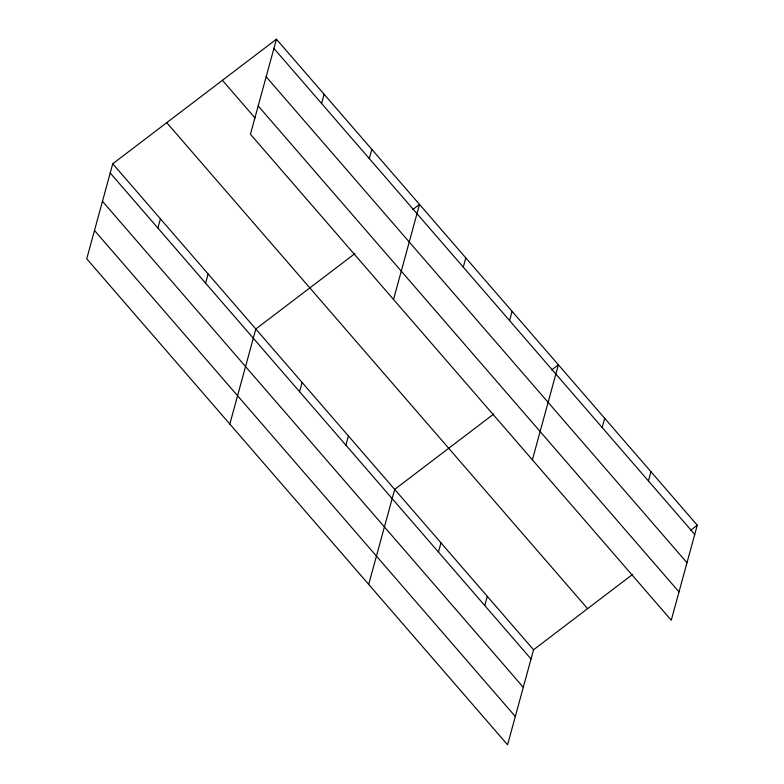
<?xml version="1.0" encoding="UTF-8"?>
<svg xmlns="http://www.w3.org/2000/svg" width="784" height="784" viewBox="0 0 784 784"><rect width="100%" height="100%" fill="white"/><g stroke="black" fill="none" stroke-linecap="round" stroke-linejoin="round"><path stroke-width="1.18" d="M276.429 39.2L250.439 134.231L671.261 620.222L697.26 525.192L276.429 39.2L112.739 163.778L86.74 258.808L507.571 744.8L533.561 649.769L632.688 574.339M157.907 228.075L160.436 218.854M205.604 283.161L208.123 273.93M229.82 424.046L255.819 329.015L354.936 253.585M321.607 103.508L324.125 94.276M299.586 391.696L302.114 382.474M369.293 158.584L371.822 149.362M345.881 445.155L348.4 435.933M393.519 299.468L419.509 204.438L412.756 209.573M368.696 584.423L394.695 489.392L493.812 413.962M463.275 267.119L465.804 257.897M438.462 552.073L440.98 542.851M509.571 320.587L512.099 311.356M484.747 605.532L487.276 596.31M532.385 459.845L558.384 364.815L551.632 369.96M602.151 427.505L604.68 418.274M648.446 480.964L650.965 471.733M690.508 530.337L697.26 525.192M273.91 48.422L694.732 534.423M266.158 76.744L686.99 562.736M258.181 105.918L679.003 591.91M222.411 80.311L255.006 117.943M166.757 122.667L587.579 608.658M112.739 163.778L533.561 649.769M110.221 172.999L531.042 658.991M102.469 201.312L523.291 687.313M94.492 230.486L515.313 716.488"/></g></svg>
